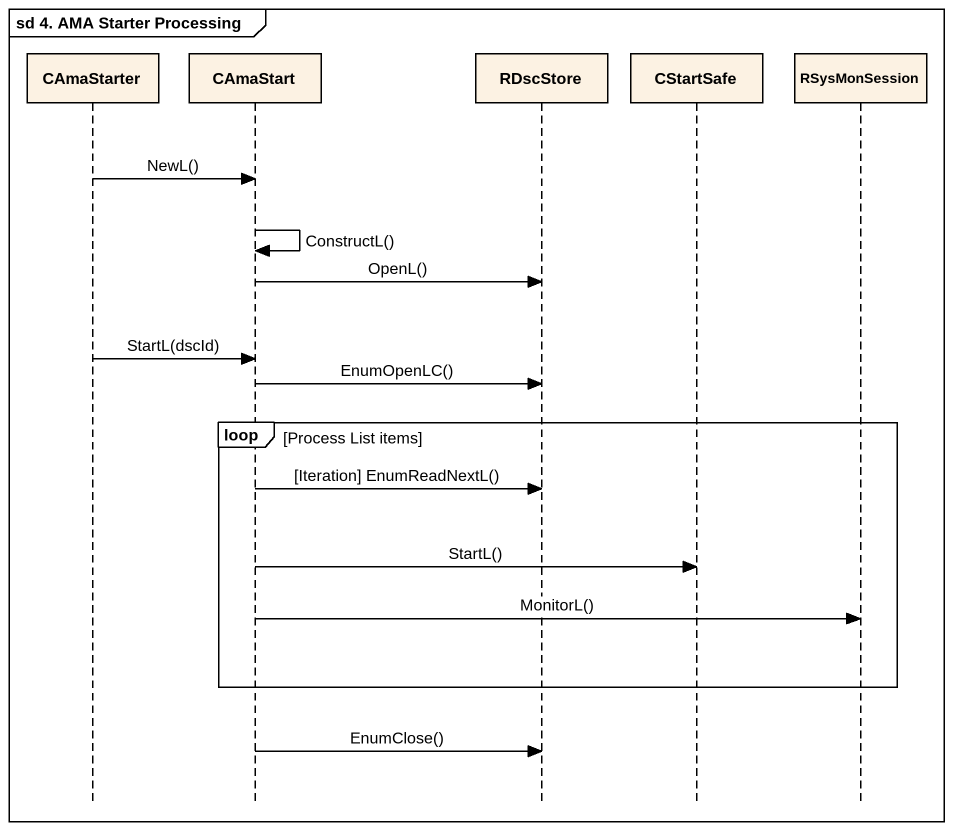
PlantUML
@startuml
mainframe sd 4. AMA Starter Processing
hide footbox
participant CAmaStarter
participant CAmaStart
participant RDscStore
participant CStartSafe
participant RSysMonSession

CAmaStarter -> CAmaStart : NewL()
CAmaStart -> CAmaStart : ConstructL()
CAmaStart -> RDscStore : OpenL()
CAmaStarter -> CAmaStart : StartL(dscId)
CAmaStart -> RDscStore : EnumOpenLC()
loop Process List items
  CAmaStart -> RDscStore : [Iteration] EnumReadNextL()
  CAmaStart -> CStartSafe : StartL()
  CAmaStart -> RSysMonSession : MonitorL()
end
CAmaStart -> RDscStore : EnumClose()
@enduml
